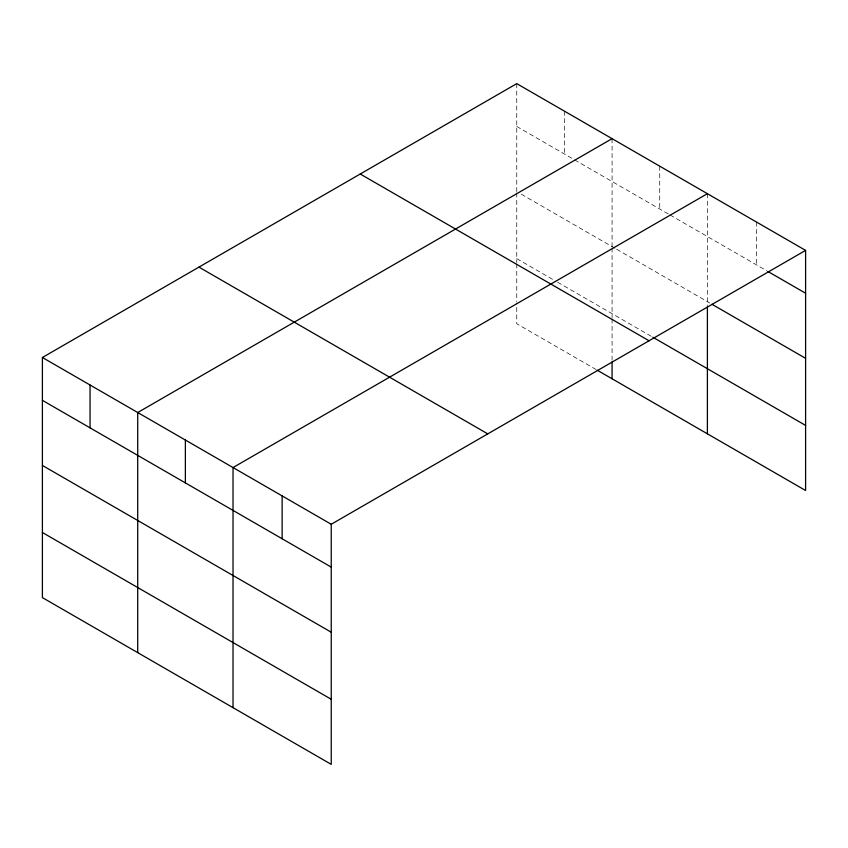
<?xml version="1.0" encoding="UTF-8"?>
<svg xmlns="http://www.w3.org/2000/svg" width="848" height="848" viewBox="0 0 848 848"><rect width="100%" height="100%" fill="white"/><g stroke="black" fill="none" stroke-linecap="round" stroke-linejoin="round"><path stroke-width="0.64" stroke-dasharray="4.24 3.18" d="M516.761 126.479L573.492 159.233M574.626 159.89L668.818 214.268M669.952 214.915L766.772 270.819M521.297 194.192L615.478 248.57M616.613 249.227L709.681 302.959M516.761 258.64L553.066 279.607M557.613 282.225L651.794 336.603M596.186 369.601L516.761 323.745L516.761 302.906M756.501 222.038L756.501 264.883M707.391 193.694L707.391 305.577M659.733 166.176L659.733 209.021M612.076 138.659L612.076 246.609M612.076 247.923L612.076 317.576M612.076 318.88L612.076 360.548M564.418 111.141L564.418 153.997M516.761 83.634L516.761 191.574M516.761 192.888L516.761 262.551M516.761 263.855L516.761 301.612"/><path stroke-width="1.27" d="M805.6 250.393L516.761 83.634L42.4 357.496L42.4 597.607L331.239 764.366L331.239 524.255L805.6 250.393L805.6 490.504L597.321 370.258M612.076 138.659L137.715 412.531L137.715 652.642M707.391 193.694L233.03 467.555L233.03 707.677M767.917 271.477L805.6 293.238M711.96 304.273L805.6 358.333M652.928 337.26L805.6 425.41M360.22 174.01L649.059 340.769M198.941 267.12L487.78 433.879M42.4 357.496L331.239 524.255M42.4 400.341L331.239 567.111M42.4 465.446L331.239 632.205M42.4 532.512L331.239 699.271M707.391 306.902L707.391 433.805M612.076 361.852L612.076 378.77M282.14 495.91L282.14 538.756M185.373 440.048L185.373 482.894M90.058 385.013L90.058 427.858"/></g></svg>
